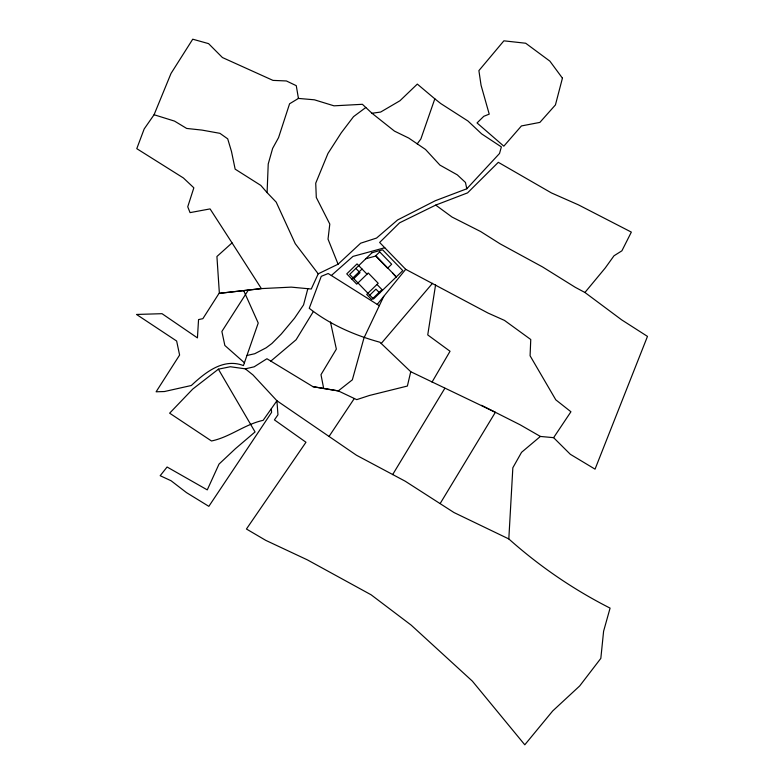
<?xml version="1.0" encoding="UTF-8"?>
<svg xmlns="http://www.w3.org/2000/svg" width="784" height="784" viewBox="0 0 784 784"><rect width="100%" height="100%" fill="white"/><g stroke="black" fill="none" stroke-linecap="round" stroke-linejoin="round"><path stroke-width="1.18" d="M318.216 273.832L295.245 243.677L276.193 202.125L267.089 192.619L268.226 163.993L272.626 148.411L278.555 137.631L289.58 103.782L298.439 98.421L314.384 99.803L333.994 105.83L362.404 104.301L371.988 113.268L394.47 131.114L408.729 138.062L425.506 149.45L439.932 165.11L457.297 174.852L465.461 182.456L466.803 188.777L435.296 200.724L397.606 219.951L376.545 238.071L360.65 243.197L338.08 264.198L318.216 273.832L311.268 289.012L291.256 287.13L261.376 288.6L219.373 293.334L216.923 256.505L232.044 242.893L210.073 208.907L190.061 212.621L187.739 206.79L193.844 187.807L183.378 177.948L136.779 148.666L144.168 128.968L154.076 114.738L171.02 73.441L192.737 39.2L208.573 43.63L222.421 57.536L272.979 80.389L286.405 80.958L296.264 85.672L298.439 98.421M508.816 538.941L453.985 512.54L405.22 481.209L356.465 455.23L276.928 400.761L263.13 420.342C244.706 424.36 229.898 437.149 211.494 440.98L169.638 413.178L192.786 389.031L218.383 369.176L230.3 366.736L245.323 368.843L252.987 374.948L276.928 400.761L277.957 414.795L274.429 419.891L305.966 442.254L246.441 529.014L265.776 540.372L307.377 559.874L371.116 594.801L411.179 625.132L472.37 681.139L524.79 744.8L552.71 710.941L579.69 685.951L600.828 658.384L603.602 631.218L610.079 608.119C573.427 589.519 539.549 566.342 508.816 538.941L512.844 467.754L521.546 452.329L540.382 436.443L553.612 437.668L570.331 454.299L595.046 469.155L647.476 336.395L621.653 319.852L584.923 292.481L575.27 287.316L542.557 266.942L500.163 243.873L480.621 231.525L452.045 217.06L435.718 205.094L399.556 222.832L379.642 242.462L405.691 269.314L487.981 313.032L504.484 320.401L530.758 339.511L530.082 355.779L555.787 399.82L570.928 411.767L553.612 437.668M435.571 284.906L427.741 334.925L450.036 351.261L432.023 382.112M379.309 305.701L328.173 273.518L321.264 276.34L309.249 308.279C329.77 324.507 354.78 335.356 379.917 342.236L410.738 371.714L407.386 386.042L369.44 395.469L356.73 399.644L338.286 390.902L313.002 386.688L266.932 358.739L254.163 366.814L245.323 368.843M307.838 288.698L303.545 304.927L294.519 318.216L281.25 334.062L271.901 343.49L266.168 347.792L254.751 353.721L246.94 355.495M371.988 113.268L380.642 112.053L399.938 100.754L417.323 84.094L434.826 98.833L420.871 138.964L417.196 143.893M383.758 296.332L363.972 337.963L352.349 379.828L338.286 390.902L313.002 386.688M392.627 474.634L444.851 388.276M440.187 503.495L495.37 412.296L410.738 371.714M313.384 311.483L296.097 339.756L270.833 361.11M232.044 242.893L261.376 288.6L248.332 290.09L221.882 331.456L224.851 345.47L244.412 362.767M329.172 436.257L354.103 398.811M377.222 304.398L405.691 269.314M584.923 292.481L605.238 267.981L613.999 255.79L621.898 250.811L631.345 232.103L578.416 204.849L551.456 192.942L498.32 162.317L467.568 192.874L435.718 205.094M381.22 343.48L432.503 283.308M466.803 188.777L499.526 153.478L501.368 146.912L481.65 133.888L467.93 120.991L440.755 103.557L434.826 98.833M351.751 279.006L362.032 269.039M353.809 278.683L359.993 272.685L355.838 268.412M369.764 295.137L375.948 289.139L379.701 293.01M392.588 272.999L396.155 277.056M331.348 275.517L352.967 256.397L384.768 247.744M365.814 107.506L353.535 116.64L341.236 132.839L327.957 153.458L315.727 183.191L316.295 197.46L329.799 224.077L328.026 239.13L338.08 264.198M365.795 258.749L376.065 255.956L396.351 276.87M243.687 290.619L258.23 323.028L243.442 365.569C223.244 357.798 205.222 372.518 191.316 385.503L164.415 391.539L156.114 391.794L179.605 355.044L176.645 341.03L136.524 314.453L162.033 313.688L197.431 337.894L198.548 319.578L202.87 318.667L219.05 293.343L248.332 290.09M154.076 114.738L174.528 121.108L186.67 128.439L201.998 130.095L219.922 133.329L227.703 138.837L231.496 151.508L235.151 169.148L260.817 185.406L267.089 192.619M481.523 405.318L520.135 424.801L540.382 436.443M367.02 274.175L357.043 263.894L346.763 273.871L356.73 284.151L368.245 272.989L378.211 283.269L366.706 294.431L371.694 299.576L381.975 289.6L376.986 284.465M218.383 369.176L255.065 431.945L235.435 448.683L219.02 464.099L207.27 489.882L167.09 467.009L160.181 475.712L171.069 480.749L186.455 492.597L208.838 506.346L271.578 412.384L271.333 408.807M330.456 321.979L336.356 349.105L320.989 374.674L323.674 388.452M562.432 78.155L555.435 104.919L539.882 122.402L521.429 125.94L503.828 146.177L477.044 122.941L483.806 116.297L489.226 114.141L481.053 85.24L478.897 70.619L503.887 40.827L525.692 43.238L549.878 61.142L562.432 78.155M372.057 252.693L349.664 274.4L373.517 299.008L402.79 270.617L382.612 249.812L372.057 252.693M379.711 251.899L375.595 255.878L387.561 268.226L391.677 264.237L379.711 251.899"/></g></svg>
